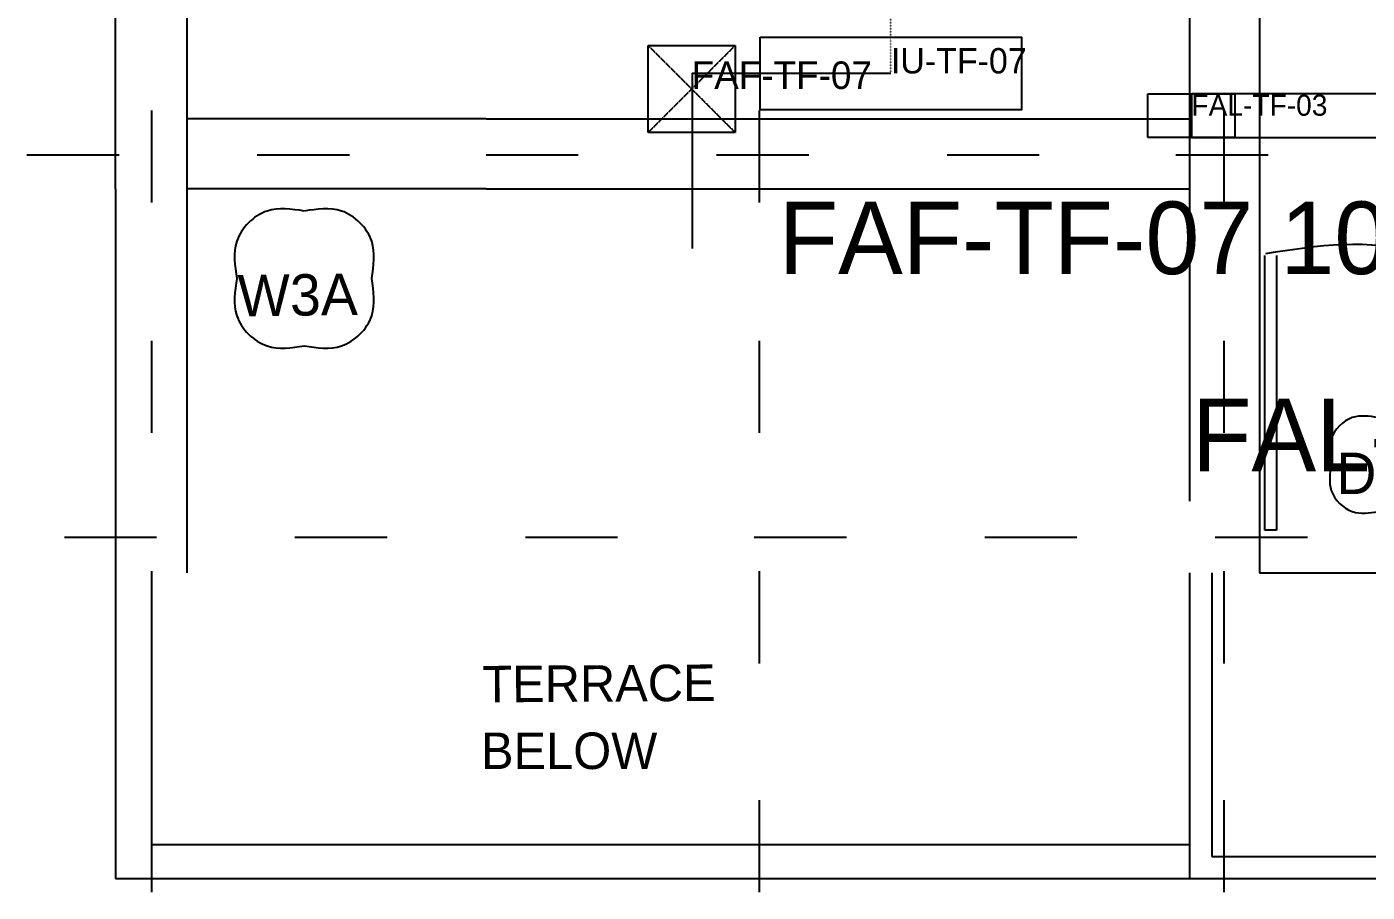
# Model space of a CAD drawing. Header units: millimetres. Extents: x 30 to 56197, y -4580 to 38782.
# Drawn here: x 26782 to 31401, y 8342 to 11325 of the extents above; entities that cross this region are included whole.
import ezdxf

# ---------------------------------------------------------------- set-up
doc = ezdxf.new("R2010")
doc.units = ezdxf.units.MM
doc.linetypes.add('DASHED', pattern=[1.524, 1.27, -0.254])
doc.linetypes.add('DOT', pattern=[0.508, 0, -0.508])
for name, color, linetype in [('A-ARCH-REF', 8, 'CONTINUOUS'), ('M-ANNO', 7, 'CONTINUOUS'), ('M-DUCT-FRSH', 4, 'DASHED'), ('M-EQPM', 1, 'CONTINUOUS'), ('M-PIPE-COND', 140, 'DOT'), ('M-PIPE-REFG', 30, 'CONTINUOUS')]:
    doc.layers.add(name, color=color, linetype=linetype)

msp = doc.modelspace()

# ---------------------------------------------------------------- linework, layer by layer
at = {"layer": 'A-ARCH-REF'}
for p, q in [((30788.8, 14179.3), (30788.8, 9689.5)), ((31030.1, 14179.3), (31030.1, 9442.4)), ((27087.5, 10766.4), (27087.5, 13202.5)), ((27334.7, 10766.4), (27334.7, 13202.5)), ((27211.1, 11037), (27211.1, 10719.3)), ((28364.4, 11007.6), (27334.7, 11007.6)), ((28364.4, 11007.6), (30788.8, 11007.6)), ((29305.9, 11037), (29305.9, 10719.3)), ((30788.8, 11007.6), (30788.8, 10766.4)), ((30906.5, 11037), (30906.5, 10719.3)), ((26781.6, 10884.1), (27099.3, 10884.1)), ((27575.9, 10884.1), (27893.7, 10884.1)), ((28364.4, 10884.1), (28682.2, 10884.1)), ((29158.8, 10884.1), (29476.6, 10884.1)), ((29953.2, 10884.1), (30271, 10884.1)), ((30741.7, 10884.1), (31059.5, 10884.1)), ((27087.5, 10766.4), (27087.5, 9442.4)), ((27334.7, 9442.4), (27334.7, 10766.4)), ((28364.4, 10766.4), (27334.7, 10766.4)), ((28364.4, 10766.4), (30788.8, 10766.4)), ((31047.7, 9589.5), (31047.7, 10536.9)), ((31088.9, 10536.9), (31088.9, 9589.5)), ((27211.1, 10242.7), (27211.1, 9924.9)), ((29305.9, 10242.7), (29305.9, 9924.9)), ((30906.5, 10242.7), (30906.5, 9924.9)), ((26911, 9566), (27228.8, 9566)), ((27705.4, 9566), (28023.2, 9566)), ((28499.8, 9566), (28817.5, 9566)), ((29288.3, 9566), (29606, 9566)), ((30082.7, 9566), (30400.4, 9566)), ((30877.1, 9566), (31194.8, 9566)), ((31088.9, 9589.5), (31047.7, 9589.5)), ((27087.5, 9442.4), (27087.5, 8389.1)), ((27211.1, 9448.3), (27211.1, 9130.5)), ((27211.1, 9442.4), (27211.1, 8506.8)), ((29305.9, 9448.3), (29305.9, 9130.5)), ((30788.8, 9442.4), (30788.8, 8389.1)), ((30865.3, 9442.4), (30865.3, 8465.6)), ((30906.5, 9448.3), (30906.5, 9130.5)), ((31030.1, 9442.4), (32106.9, 9442.4)), ((27211.1, 8659.8), (27211.1, 8342)), ((29305.9, 8659.8), (29305.9, 8342)), ((30906.5, 8659.8), (30906.5, 8342)), ((27211.1, 8506.8), (30788.8, 8506.8)), ((30865.3, 8465.6), (34119.3, 8465.6)), ((27087.5, 8389.1), (31030.1, 8389.1)), ((30788.8, 8389.1), (34201.7, 8389.1))]:
    msp.add_line(p, q, dxfattribs=at)
for points in [[(27737.8, 10689.9), (27609.4, 10689.9), (27505.3, 10585.8), (27505.3, 10457.4)], [(27970.2, 10457.4), (27970.2, 10585.8), (27866.1, 10689.9), (27737.8, 10689.9)], [(32001, 9592.4), (32001, 10117.3), (31575.5, 10542.8), (31050.6, 10542.8)], [(27505.3, 10457.4), (27505.3, 10329.1), (27609.4, 10225), (27737.8, 10225)], [(27737.8, 10225), (27866.1, 10225), (27970.2, 10329.1), (27970.2, 10457.4)], [(31439, 9977.9), (31349.6, 9977.9), (31277.2, 9905.4), (31277.2, 9816)], [(31277.2, 9816), (31277.2, 9726.7), (31349.6, 9654.2), (31439, 9654.2)]]:
    msp.add_spline(points, degree=3, dxfattribs=at)
at = {"layer": 'M-DUCT-FRSH'}
for p, q in [((28923, 11260.6), (29223, 10960.6)), ((29223, 11260.6), (28923, 10960.6))]:
    msp.add_line(p, q, dxfattribs=at)
for points in [[(28923, 11260.6), (29223, 11260.6), (29223, 10960.6), (28923, 10960.6)], [(30645.2, 11093.4), (30945.2, 11093.4), (30945.2, 10943.4), (30645.2, 10943.4)]]:
    msp.add_lwpolyline(points, close=True, dxfattribs=at)
at = {"layer": 'M-DUCT-FRSH', "linetype": 'DASHED'}
msp.add_lwpolyline([(30795.2, 10943.4), (31820, 10943.4), (31820, 11093.4), (30795.2, 11093.4)], close=True, dxfattribs=at)
at = {"layer": 'M-EQPM'}
msp.add_lwpolyline([(29309.5, 11289.1), (30209.5, 11289.1), (30209.5, 11039.1), (29309.5, 11039.1)], close=True, dxfattribs=at)
at = {"layer": 'M-PIPE-COND', "linetype": 'DOT'}
msp.add_lwpolyline([(29759.5, 11164.1), (29759.5, 15649.9), (28249.2, 15649.9)], dxfattribs=at)
at = {"layer": 'M-PIPE-REFG', "linetype": 'CONTINUOUS'}
msp.add_lwpolyline([(29759.5, 11164.1), (29075, 11164.1), (29075, 10560.9)], dxfattribs=at)

# ---------------------------------------------------------------- texts
at = {"layer": 'A-ARCH-REF'}
for s, height, rotation, p in [('W3A', 142.72, 0.7363, (27509.2, 10326.5)), ('TERRACE', 125.81, 0.3793, (28351.8, 8996.1))]:
    msp.add_text(s, height=height, rotation=rotation, dxfattribs=at).set_placement(p)
for s, height, p in [('D3', 142.72, (31294.8, 9714.5)), ('BELOW', 125.81, (28346.8, 8766.6))]:
    msp.add_text(s, height=height, dxfattribs=at).set_placement(p)
at = {"layer": 'M-ANNO'}
for s, height, p in [('IU-TF-07', 87.5, (29759.5, 11164.1)), ('FAF-TF-07', 95, (29073, 11110.6)), ('FAL-TF-03', 72.5, (30795.2, 11018.4)), ('FAF-TF-07 10 L/s', 250.2, (29373, 10472.4)), ('FAL-TF-03 FA 40 L/s', 250.2, (30797.6, 9792.9))]:
    msp.add_text(s, height=height, dxfattribs=at).set_placement(p)

doc.saveas('drawing.dxf')
